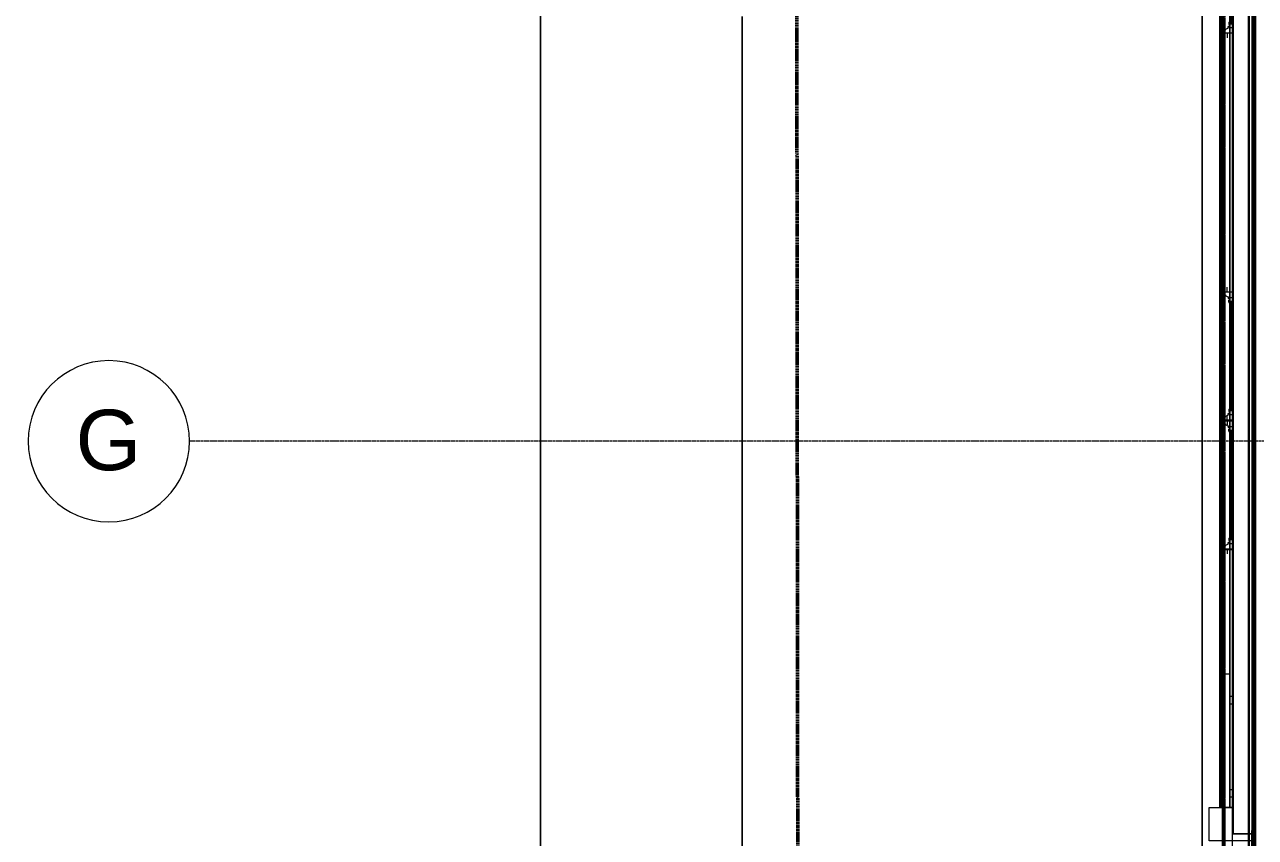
# Model space of a CAD drawing. Header units: inches. Extents: x -4218 to -1830, y 9757 to 12359.
# Drawn here: x -4217.8 to -3851.3, y 10349.3 to 10591.2 of the extents above; entities that cross this region are included whole.
import ezdxf

# ---------------------------------------------------------------- set-up
doc = ezdxf.new("R2010")
doc.units = ezdxf.units.IN
doc.header["$MEASUREMENT"] = 0
for name, pattern in [('Dash 1_16_', [0.125, 0.0625, -0.0625]), ('Double Dash 3_8_', [1, 0.375, -0.125, 0.125, -0.125, 0.125, -0.125]), ('Grid Line 1_2_', [0.875, 0.5, -0.125, 0.125, -0.125])]:
    doc.linetypes.add(name, pattern=pattern)
for name, color, linetype, lineweight in [('0-1', 7, 'Continuous', 5), ('A-GENM', 5, 'Continuous', 9), ('A-GLAZ-1', 151, 'Continuous', 9), ('A-GLAZ-2', 151, 'Continuous', 20), ('A-ROOF', 132, 'Continuous', 13), ('A-ROOF-1', 253, 'Dash 1_16_', 9), ('A-ROOF-2', 254, 'Dash 1_16_', 9), ('A-ROOF-4', 10, 'Dash 1_16_', 9), ('A-ROOF-5', 132, 'Continuous', 9), ('A-WALL-1', 113, 'Continuous', 9), ('C-PROP-LINE', 91, 'Double Dash 3_8_', 50), ('C-PROP-LINE-1', 91, 'Dash 1_16_', 50), ('C-TOPO', 7, 'Continuous', 9), ('S-GRID-1', 1, 'Grid Line 1_2_', 9), ('S-GRID-IDEN', 1, 'Continuous', 9)]:
    doc.layers.add(name, color=color, linetype=linetype, lineweight=lineweight)
doc.styles.add('Arial', font='arial.ttf', dxfattribs={"height": 18})

# ---------------------------------------------------------------- blocks, each defined once
blk = doc.blocks.new('CTR  - Topography_rvt-1-BACKGROUND - ROOF PLAN')
at = {"layer": 'C-TOPO'}
for p, q in [((-4064.23, 10487.62), (-4064.23, 10623.57)), ((-4064.23, 10623.57), (-4064.23, 10487.62)), ((-4004.17, 10593.66), (-4004.17, 10537.99)), ((-4004.17, 10537.99), (-4004.17, 10593.66)), ((-4004.17, 10537.99), (-4004.17, 10487.59)), ((-4004.17, 10487.59), (-4004.17, 10537.99)), ((-4064.23, 10487.57), (-4064.23, 10487.62)), ((-4064.23, 10487.62), (-4064.23, 10487.57)), ((-4064.23, 10487.53), (-4064.23, 10487.57)), ((-4064.23, 10487.57), (-4064.23, 10487.53)), ((-4064.23, 10388.76), (-4064.23, 10487.53)), ((-4064.23, 10487.53), (-4064.23, 10388.76)), ((-4004.17, 10487.59), (-4004.17, 10487.56)), ((-4004.17, 10487.56), (-4004.17, 10487.59)), ((-4004.17, 10487.56), (-4004.17, 10438.52)), ((-4004.17, 10438.52), (-4004.17, 10487.56)), ((-4004.17, 10438.52), (-4004.17, 10400.16)), ((-4004.17, 10400.16), (-4004.17, 10438.52)), ((-4004.17, 10400.16), (-4004.17, 10316.77)), ((-4004.17, 10316.77), (-4004.17, 10400.16)), ((-4064.23, 10334.79), (-4064.23, 10388.76)), ((-4064.23, 10388.76), (-4064.23, 10334.79))]:
    blk.add_line(p, q, dxfattribs=at)
blk = doc.blocks.new('Basic Wall _ EXT - FIBER CEMENT - LARGE - ___-2505168-BACKGROUND - ROOF PLAN')
at = {"layer": 'A-WALL-1'}
for p, q in [((-3861.05, 10588.78), (-3861.05, 10511.6)), ((-3861.05, 10588.78), (-3861.05, 10511.6)), ((-3861.02, 10588.78), (-3861.02, 10511.6)), ((-3861.02, 10588.78), (-3861.02, 10511.6)), ((-3859, 10588.78), (-3859, 10511.6)), ((-3859, 10588.78), (-3859, 10511.6)), ((-3858.97, 10511.6), (-3858.97, 10588.78)), ((-3858.97, 10588.78), (-3858.97, 10511.6)), ((-3861.05, 10473.58), (-3861.05, 10473.2)), ((-3861.05, 10473.58), (-3861.05, 10473.2)), ((-3861.02, 10473.58), (-3861.02, 10473.2)), ((-3861.02, 10473.58), (-3861.02, 10473.2)), ((-3859, 10473.58), (-3859, 10473.2)), ((-3859, 10473.58), (-3859, 10473.2)), ((-3858.97, 10473.2), (-3858.97, 10473.58)), ((-3858.97, 10473.58), (-3858.97, 10473.2)), ((-3861.05, 10435.18), (-3861.05, 10358.19)), ((-3861.05, 10435.18), (-3861.05, 10358.19)), ((-3861.02, 10435.18), (-3861.02, 10358.19)), ((-3861.02, 10435.18), (-3861.02, 10358.19)), ((-3859, 10435.18), (-3859, 10397.96)), ((-3859, 10435.18), (-3859, 10397.96)), ((-3858.97, 10397.96), (-3858.97, 10435.18)), ((-3858.97, 10435.18), (-3858.97, 10397.96)), ((-3859, 10397.96), (-3859, 10358.19)), ((-3859, 10397.96), (-3859, 10358.19)), ((-3858.97, 10389.06), (-3858.97, 10397.96)), ((-3858.97, 10397.96), (-3858.97, 10389.06)), ((-3858.97, 10361.19), (-3858.97, 10389.06)), ((-3858.97, 10389.06), (-3858.97, 10361.19)), ((-3858.97, 10358.19), (-3858.97, 10361.19)), ((-3858.97, 10361.19), (-3858.97, 10358.19))]:
    blk.add_line(p, q, dxfattribs=at)
blk = doc.blocks.new('Basic Wall _ EXT - FIBER CEMENT - LARGE - ___-2162461-BACKGROUND - ROOF PLAN')
at = {"layer": 'A-WALL-1'}
for p, q in [((-3859, 10770.53), (-3859, 10358.19)), ((-3859, 10770.53), (-3859, 10358.19)), ((-3858.97, 10358.19), (-3858.97, 10770.53)), ((-3858.97, 10770.53), (-3858.97, 10358.19)), ((-3861.93, 10358.19), (-3861.93, 10629.02)), ((-3861.63, 10629.01), (-3861.63, 10358.19)), ((-3861.63, 10629.01), (-3861.63, 10358.19)), ((-3861.62, 10629.01), (-3861.62, 10358.19)), ((-3861.6, 10629.01), (-3861.6, 10358.19)), ((-3861.6, 10629.01), (-3861.6, 10358.19)), ((-3861.59, 10629.01), (-3861.59, 10358.19))]:
    blk.add_line(p, q, dxfattribs=at)
blk = doc.blocks.new('Basic Wall _ EXT - FIBER CEMENT - SMALL - ___-2145935-BACKGROUND - ROOF PLAN')
at = {"layer": 'A-WALL-1'}
for p, q in [((-3867.29, 12125.15), (-3867.29, 9973.63)), ((-3867.29, 12125.15), (-3867.29, 9973.63)), ((-3867.21, 9973.7), (-3867.21, 12125.07)), ((-3867.21, 12125.07), (-3867.21, 9973.7)), ((-3861.25, 12119.12), (-3861.25, 9979.66)), ((-3861.19, 12119.05), (-3861.19, 9979.73)), ((-3860.73, 12118.59), (-3860.73, 9980.19)), ((-3860.73, 12118.59), (-3860.73, 9980.19)), ((-3860.73, 12118.59), (-3860.73, 9980.19)), ((-3858.3, 12116.17), (-3858.3, 9982.61)), ((-3858.3, 12116.17), (-3858.3, 9982.61)), ((-3853.48, 12111.34), (-3853.48, 9987.44)), ((-3853.48, 12111.34), (-3853.48, 9987.44)), ((-3853.4, 12111.26), (-3853.4, 9987.51)), ((-3853.4, 12111.26), (-3853.4, 9987.51)), ((-3853.2, 9987.72), (-3853.2, 12111.06)), ((-3853.2, 12111.06), (-3853.2, 9987.72)), ((-3852.33, 9988.59), (-3852.33, 12110.19)), ((-3852.33, 12110.19), (-3852.33, 9988.59)), ((-3851.97, 12109.84), (-3851.97, 9988.94)), ((-3851.93, 12109.79), (-3851.93, 9988.99)), ((-3851.92, 12109.78), (-3851.92, 9989)), ((-3851.85, 12109.72), (-3851.85, 9989.06)), ((-3851.85, 12109.72), (-3851.85, 9989.06)), ((-3851.85, 9989.07), (-3851.85, 12109.71)), ((-3851.85, 12109.71), (-3851.85, 9989.07)), ((-3851.82, 12109.68), (-3851.82, 9989.09)), ((-3851.78, 12109.65), (-3851.78, 9989.13)), ((-3851.71, 9989.21), (-3851.71, 12109.57)), ((-3851.42, 12109.28), (-3851.42, 9989.49)), ((-3851.35, 12109.22), (-3851.35, 9989.56))]:
    blk.add_line(p, q, dxfattribs=at)
blk = doc.blocks.new('Window-Double_Hung-Andersen-400_Series-Tilt_Wash - DOUBLE HUNG - COTTAGE - 3RD FLOOR-V11-BACKGROUND - ROOF PLAN')
at = {"layer": 'A-GLAZ-1'}
for p, q in [((-16.29, 2.5), (-15.7, 2.5)), ((-16.29, 2.12), (-15.7, 2.12)), ((-15.82, 2.5), (-15.82, 2.12)), ((-15.7, 2.62), (15.7, 2.62)), ((-15.7, 2.5), (15.7, 2.5)), ((-15.7, 2.12), (15.7, 2.12)), ((-15.7, 2), (15.7, 2)), ((16.29, 2.5), (15.7, 2.5)), ((16.29, 2.12), (15.7, 2.12)), ((15.82, 2.5), (15.82, 2.12))]:
    blk.add_line(p, q, dxfattribs=at)
at = {"layer": 'A-GLAZ-2'}
for p, q in [((19.01, 4.81), (-19.01, 4.81)), ((-19.01, 4.81), (-19.01, 4.56)), ((-19.01, 4.39), (-19.01, 4.34)), ((-19.01, 4.28), (-19.01, 4.23)), ((-19.01, 4.11), (-19.01, 3)), ((-18.2, 4.81), (-18.2, 4.56)), ((-18.2, 4.39), (-18.2, 4.34)), ((-18.2, 4.28), (-18.2, 4.23)), ((-18.2, 4.11), (-18.2, 4)), ((-18.2, 4), (-17.92, 4)), ((-17.92, 4), (-17.61, 3.2)), ((17.92, 4), (17.61, 3.19)), ((18.2, 4), (17.92, 4)), ((18.2, 4.81), (18.2, 4.56)), ((18.2, 4.39), (18.2, 4.34)), ((18.2, 4.11), (18.2, 4)), ((19.01, 4.56), (19.01, 4.81)), ((19.01, 4.34), (19.01, 4.39)), ((19.01, 3), (19.01, 4.11)), ((-19.01, 3.44), (-20.51, 3.44)), ((-19.01, 2.89), (-19.01, 2.74)), ((-19.01, 2.69), (-19.01, 2.01)), ((-19.01, 2.01), (-19.01, 1.69)), ((-17.61, 3.19), (-17.14, 3.19)), ((-17.42, 2.75), (-16.57, 2.75)), ((-17.42, 2.69), (-17.42, 2.01)), ((-17.42, 2.01), (-17.42, 1.69)), ((-17.14, 3.19), (-17.14, 3)), ((-17.14, 2.89), (-17.14, 2.75)), ((-15.86, 2.97), (-16.57, 2.97)), ((-16.57, 2.74), (-16.57, 2.89)), ((-16.57, 2.62), (-16.57, 2.69)), ((-15.7, 2.62), (-16.57, 2.62)), ((-16.29, 2.62), (-16.29, 2.01)), ((-15.7, 2), (-16.29, 2)), ((-15.82, 2.89), (-15.76, 2.75)), ((-15.78, 1.69), (-15.7, 2)), ((-15.73, 2.69), (-15.7, 2.62)), ((15.73, 2.69), (15.7, 2.62)), ((15.7, 2.62), (16.57, 2.62)), ((15.7, 2), (16.29, 2)), ((15.78, 1.69), (15.7, 2)), ((15.82, 2.88), (15.74, 2.72)), ((15.86, 2.97), (16.57, 2.97)), ((16.29, 2.62), (16.29, 2.01)), ((16.57, 2.72), (16.57, 2.88)), ((17.42, 2.75), (16.57, 2.75)), ((16.57, 2.62), (16.57, 2.69)), ((17.14, 3.19), (17.14, 3)), ((17.61, 3.19), (17.14, 3.19)), ((17.14, 2.88), (17.14, 2.78)), ((17.42, 2.69), (17.42, 2.01)), ((17.42, 2.01), (17.42, 1.69)), ((19.01, 3.44), (20.51, 3.44)), ((19.01, 2.72), (19.01, 2.88)), ((19.01, 2.01), (19.01, 2.69)), ((19.01, 1.69), (19.01, 2.01))]:
    blk.add_line(p, q, dxfattribs=at)
blk = doc.blocks.new('Window-Double_Hung-Andersen-400_Series-Tilt_Wash - DOUBLE HUNG - COTTAGE - 3RD FLOOR-V45-BACKGROUND - ROOF PLAN')
at = {"layer": 'A-GLAZ-1'}
for p, q in [((-16.29, 2.5), (-15.7, 2.5)), ((-16.29, 2.12), (-15.7, 2.12)), ((-15.82, 2.5), (-15.82, 2.12)), ((-15.7, 2.62), (15.7, 2.62)), ((-15.7, 2.5), (15.7, 2.5)), ((-15.7, 2.12), (15.7, 2.12)), ((-15.7, 2), (15.7, 2)), ((16.29, 2.5), (15.7, 2.5)), ((16.29, 2.12), (15.7, 2.12)), ((15.82, 2.5), (15.82, 2.12))]:
    blk.add_line(p, q, dxfattribs=at)
at = {"layer": 'A-GLAZ-2'}
for p, q in [((19.01, 4.81), (-19.01, 4.81)), ((-19.01, 4.81), (-19.01, 4.56)), ((-19.01, 4.39), (-19.01, 4.34)), ((-19.01, 4.11), (-19.01, 3)), ((-18.2, 4.81), (-18.2, 4.56)), ((-18.2, 4.39), (-18.2, 4.34)), ((-18.2, 4.11), (-18.2, 4)), ((-18.2, 4), (-17.92, 4)), ((-17.92, 4), (-17.61, 3.19)), ((17.92, 4), (17.61, 3.19)), ((18.2, 4), (17.92, 4)), ((18.2, 4.81), (18.2, 4.56)), ((18.2, 4.11), (18.2, 4)), ((19.01, 4.56), (19.01, 4.81)), ((19.01, 3), (19.01, 4.11)), ((-19.01, 3.44), (-20.51, 3.44)), ((-19.01, 2.88), (-19.01, 2.72)), ((-19.01, 2.69), (-19.01, 2.01)), ((-19.01, 2.01), (-19.01, 1.69)), ((-17.61, 3.19), (-17.14, 3.19)), ((-17.42, 2.75), (-16.57, 2.75)), ((-17.42, 2.69), (-17.42, 2.01)), ((-17.42, 2.01), (-17.42, 1.69)), ((-17.14, 3.19), (-17.14, 3)), ((-17.14, 2.88), (-17.14, 2.79)), ((-15.86, 2.97), (-16.57, 2.97)), ((-16.57, 2.72), (-16.57, 2.88)), ((-16.57, 2.62), (-16.57, 2.69)), ((-15.7, 2.62), (-16.57, 2.62)), ((-16.29, 2.62), (-16.29, 2.01)), ((-15.7, 2), (-16.29, 2)), ((-15.82, 2.88), (-15.74, 2.72)), ((-15.78, 1.69), (-15.7, 2)), ((-15.73, 2.69), (-15.7, 2.62)), ((15.73, 2.69), (15.7, 2.62)), ((15.7, 2.62), (16.57, 2.62)), ((15.7, 2), (16.29, 2)), ((15.78, 1.69), (15.7, 2)), ((15.79, 2.83), (15.74, 2.72)), ((15.82, 2.88), (15.8, 2.84)), ((15.86, 2.97), (16.57, 2.97)), ((16.29, 2.62), (16.29, 2.01)), ((16.57, 2.84), (16.57, 2.88)), ((16.57, 2.72), (16.57, 2.83)), ((17.42, 2.75), (16.57, 2.75)), ((16.57, 2.62), (16.57, 2.69)), ((17.14, 3.19), (17.14, 3)), ((17.61, 3.19), (17.14, 3.19)), ((17.14, 2.88), (17.14, 2.84)), ((17.14, 2.83), (17.14, 2.75)), ((17.42, 2.69), (17.42, 2.01)), ((17.42, 2.01), (17.42, 1.69)), ((19.01, 3.44), (20.51, 3.44)), ((19.01, 2.84), (19.01, 2.88)), ((19.01, 2.72), (19.01, 2.83)), ((19.01, 2.01), (19.01, 2.69)), ((19.01, 1.69), (19.01, 2.01))]:
    blk.add_line(p, q, dxfattribs=at)
blk = doc.blocks.new('Window-Double_Hung-Andersen-400_Series-Tilt_Wash - DOUBLE HUNG - COTTAGE - 3RD FLOOR-V96-BACKGROUND - ROOF PLAN')
at = {"layer": 'A-GLAZ-1'}
for p, q in [((-16.29, 2.5), (-15.7, 2.5)), ((-16.29, 2.12), (-15.7, 2.12)), ((-15.82, 2.5), (-15.82, 2.12)), ((-15.7, 2.62), (15.7, 2.62)), ((-15.7, 2.5), (15.7, 2.5)), ((-15.7, 2.12), (15.7, 2.12)), ((-15.7, 2), (15.7, 2)), ((16.29, 2.5), (15.7, 2.5)), ((16.29, 2.12), (15.7, 2.12)), ((15.82, 2.5), (15.82, 2.12))]:
    blk.add_line(p, q, dxfattribs=at)
at = {"layer": 'A-GLAZ-2'}
for p, q in [((19.01, 4.81), (-19.01, 4.81)), ((-19.01, 4.81), (-19.01, 4.56)), ((-19.01, 4.11), (-19.01, 3)), ((-18.2, 4.81), (-18.2, 4.56)), ((-18.2, 4.11), (-18.2, 4)), ((-18.2, 4), (-17.92, 4)), ((-17.92, 4), (-17.61, 3.19)), ((17.92, 4), (17.61, 3.19)), ((18.2, 4), (17.92, 4)), ((18.2, 4.81), (18.2, 4.56)), ((18.2, 4.11), (18.2, 4)), ((19.01, 4.56), (19.01, 4.81)), ((19.01, 3), (19.01, 4.11)), ((-19.01, 3.44), (-20.51, 3.44)), ((-19.01, 2.84), (-19.01, 2.72)), ((-19.01, 2.69), (-19.01, 2.01)), ((-19.01, 2.01), (-19.01, 1.69)), ((-17.61, 3.19), (-17.14, 3.19)), ((-17.42, 2.75), (-16.57, 2.75)), ((-17.42, 2.69), (-17.42, 2.01)), ((-17.42, 2.01), (-17.42, 1.69)), ((-17.14, 3.19), (-17.14, 3)), ((-17.14, 2.84), (-17.14, 2.75)), ((-15.86, 2.97), (-16.57, 2.97)), ((-16.57, 2.72), (-16.57, 2.84)), ((-16.57, 2.62), (-16.57, 2.69)), ((-15.7, 2.62), (-16.57, 2.62)), ((-16.29, 2.62), (-16.29, 2.01)), ((-15.7, 2), (-16.29, 2)), ((-15.8, 2.84), (-15.74, 2.72)), ((-15.78, 1.69), (-15.7, 2)), ((-15.73, 2.69), (-15.7, 2.62)), ((15.73, 2.69), (15.7, 2.62)), ((15.7, 2.62), (16.57, 2.62)), ((15.7, 2), (16.29, 2)), ((15.78, 1.69), (15.7, 2)), ((15.8, 2.84), (15.74, 2.72)), ((15.86, 2.97), (16.57, 2.97)), ((16.29, 2.62), (16.29, 2.01)), ((16.57, 2.72), (16.57, 2.84)), ((17.42, 2.75), (16.57, 2.75)), ((16.57, 2.62), (16.57, 2.69)), ((17.14, 3.19), (17.14, 3)), ((17.61, 3.19), (17.14, 3.19)), ((17.14, 2.84), (17.14, 2.75)), ((17.42, 2.69), (17.42, 2.01)), ((17.42, 2.01), (17.42, 1.69)), ((19.01, 3.44), (20.51, 3.44)), ((19.01, 2.72), (19.01, 2.84)), ((19.01, 2.01), (19.01, 2.69)), ((19.01, 1.69), (19.01, 2.01))]:
    blk.add_line(p, q, dxfattribs=at)
blk = doc.blocks.new('Family1 - SCUPPER-V150-BACKGROUND - ROOF PLAN')
at = {"layer": 'A-GENM'}
for p, q in [((-5, 8.81), (5, 8.81)), ((-5, 4.97), (-5, 8.81)), ((5, 8.81), (5, 4.97)), ((-5, 4.56), (-5, 4.97)), ((-5, 4.34), (-5, 4.39)), ((-5, 4.23), (-5, 4.33)), ((-5, 4.17), (-5, 4.22)), ((-5, 3), (-5, 4.11)), ((5, 4.97), (5, 4.56)), ((5, 4.39), (5, 4.34)), ((5, 4.33), (5, 4.23)), ((5, 4.22), (5, 4.17)), ((5, 4.11), (5, 3)), ((-5, 2.9), (-5, 2.94)), ((-5, 2.01), (-5, 2.89)), ((-5, -2.81), (-5, 2.01)), ((5, 2.94), (5, 2.9)), ((5, 2.89), (5, 2.01)), ((5, 2.01), (5, 1.69)), ((-5, -2.89), (-5, -2.81)), ((-5, -3.09), (-5, -2.89)), ((-5, -3.81), (-5, -3.09))]:
    blk.add_line(p, q, dxfattribs=at)
blk = doc.blocks.new('Family - ___-1878357-BACKGROUND - ROOF PLAN')
at = {"layer": 'C-PROP-LINE'}
blk.add_line((-3989.42, 12089.69), (-3987.26, 10009.09), dxfattribs=at)
blk = doc.blocks.new('Family - ___-2835860-BACKGROUND - ROOF PLAN')
at = {"layer": 'C-PROP-LINE-1'}
blk.add_line((-3860.72, 9980.19), (-3860.72, 11434.39), dxfattribs=at)
blk = doc.blocks.new('Family - ___-2835932-BACKGROUND - ROOF PLAN')
at = {"layer": 'C-PROP-LINE-1'}
blk.add_line((-3860.72, 9980.19), (-3860.72, 12118.59), dxfattribs=at)
blk = doc.blocks.new('Grid - Grid Head - Circle-50561-BACKGROUND - ROOF PLAN')
at = {"layer": 'S-GRID-IDEN'}
for start, end in [(360, 180), (180, 360)]:
    blk.add_arc((0, 0), 0.25, start, end, dxfattribs=at)

msp = doc.modelspace()

# ---------------------------------------------------------------- linework, layer by layer
at = {"layer": 'A-ROOF'}
msp.add_line((-3851.51, 10588.59), (-3851.59, 10588.59), dxfattribs=at)
at = {"layer": 'A-ROOF-1'}
for p, q in [((-3857.97, 10350.34), (-3857.97, 11748.44)), ((-3853.4, 10350.34), (-3857.97, 10350.34))]:
    msp.add_line(p, q, dxfattribs=at)
at = {"layer": 'A-ROOF-2'}
for p, q in [((-3851.97, 10351.34), (-3852.47, 10351.34)), ((-3851.51, 10351.34), (-3851.59, 10351.34))]:
    msp.add_line(p, q, dxfattribs=at)
at = {"layer": 'A-ROOF-4'}
for p, q in [((-3852.47, 10350.34), (-3853.36, 10350.34)), ((-3852.47, 10351.34), (-3852.47, 9988.45))]:
    msp.add_line(p, q, dxfattribs=at)
at = {"layer": 'A-ROOF-5'}
msp.add_open_spline([(-3851.58, 10379.3), (-3851.56, 10379.31), (-3851.53, 10379.32), (-3851.51, 10379.33)], degree=3, dxfattribs=at)
at = {"layer": 'A-WALL-1'}
for p, q in [((-3851.85, 12109.72), (-3851.85, 9989.06)), ((-3857.97, 11778.99), (-3857.97, 10350.34)), ((-3860.72, 11663.98), (-3860.72, 9980.19)), ((-3860.47, 10511.6), (-3860.47, 10588.78)), ((-3860.39, 10588.78), (-3859.29, 10588.78)), ((-3859.13, 10588.78), (-3859, 10588.78)), ((-3858.97, 10588.78), (-3857.97, 10588.78)), ((-3859.29, 10511.6), (-3860.39, 10511.6)), ((-3859.13, 10511.6), (-3859.17, 10511.6)), ((-3859, 10511.6), (-3859.12, 10511.6)), ((-3857.97, 10511.6), (-3858.97, 10511.6)), ((-3860.68, 10473.58), (-3860.63, 10473.58)), ((-3860.68, 10473.39), (-3860.63, 10473.39)), ((-3860.63, 10473.2), (-3860.68, 10473.2)), ((-3860.47, 10473.2), (-3860.47, 10473.58)), ((-3860.39, 10473.58), (-3859.29, 10473.58)), ((-3860.39, 10473.39), (-3859.29, 10473.39)), ((-3859.29, 10473.2), (-3860.39, 10473.2)), ((-3859.72, 10473.58), (-3859.72, 10473.39)), ((-3859.17, 10473.58), (-3859, 10473.58)), ((-3859.17, 10473.39), (-3859, 10473.39)), ((-3859, 10473.2), (-3859.17, 10473.2)), ((-3858.97, 10473.58), (-3857.97, 10473.58)), ((-3858.97, 10473.39), (-3857.97, 10473.39)), ((-3857.97, 10473.2), (-3858.97, 10473.2)), ((-3860.68, 10435.18), (-3860.63, 10435.18)), ((-3860.68, 10434.99), (-3860.63, 10434.99)), ((-3860.57, 10435.18), (-3860.52, 10435.18)), ((-3860.57, 10434.99), (-3860.52, 10434.99)), ((-3860.47, 10358.19), (-3860.47, 10435.18)), ((-3860.39, 10435.18), (-3859.29, 10435.18)), ((-3860.39, 10434.99), (-3859.29, 10434.99)), ((-3859.72, 10435.18), (-3859.72, 10434.99)), ((-3859.17, 10435.18), (-3859.03, 10435.18)), ((-3859.17, 10434.99), (-3859.03, 10434.99)), ((-3858.97, 10435.18), (-3857.97, 10435.18)), ((-3858.97, 10434.99), (-3857.97, 10434.99)), ((-3860.63, 10396.21), (-3860.68, 10396.21)), ((-3860.52, 10396.21), (-3860.57, 10396.21)), ((-3860.39, 10397.96), (-3859.29, 10397.96)), ((-3859.23, 10397.96), (-3859.18, 10397.96)), ((-3859.17, 10397.96), (-3859, 10397.96)), ((-3858.98, 10397.96), (-3858.97, 10397.96)), ((-3858.97, 10358.19), (-3858.97, 10397.96)), ((-3858.97, 10391.26), (-3857.97, 10391.26)), ((-3858.97, 10389.06), (-3857.97, 10389.06)), ((-3857.97, 10363.39), (-3858.97, 10363.39)), ((-3858.33, 10361.19), (-3858.97, 10361.19)), ((-3857.97, 10361.19), (-3858.3, 10361.19)), ((-3860.63, 10358.19), (-3860.68, 10358.19)), ((-3860.52, 10358.19), (-3860.62, 10358.19)), ((-3860.46, 10358.19), (-3860.51, 10358.19)), ((-3859.29, 10358.19), (-3860.39, 10358.19)), ((-3859.18, 10358.19), (-3859.23, 10358.19)), ((-3857.97, 10358.19), (-3859.17, 10358.19)), ((-3857.97, 10350.34), (-3853.4, 10350.34)), ((-3853.36, 10350.34), (-3852.47, 10350.34)), ((-3852.47, 10351.34), (-3852.47, 10117.7)), ((-3852.47, 10351.34), (-3851.97, 10351.34))]:
    msp.add_line(p, q, dxfattribs=at)
at = {"layer": 'S-GRID-1'}
msp.add_line((-1830.2, 10467.19), (-4168.71, 10467.19), dxfattribs=at)

# ---------------------------------------------------------------- block references
at = {"layer": '0-1'}
msp.add_blockref('CTR  - Topography_rvt-1-BACKGROUND - ROOF PLAN', (0, 0), dxfattribs=at)
at = {"layer": 'A-GENM', "rotation": 89.99999999999991}
msp.add_blockref('Family1 - SCUPPER-V150-BACKGROUND - ROOF PLAN', (-3856.29, 10353.19), dxfattribs=at)
at = {"layer": 'A-GLAZ-1', "rotation": 89.99999999999991}
for name, p in [('Window-Double_Hung-Andersen-400_Series-Tilt_Wash - DOUBLE HUNG - COTTAGE - 3RD FLOOR-V96-BACKGROUND - ROOF PLAN', (-3856.29, 10607.79)), ('Window-Double_Hung-Andersen-400_Series-Tilt_Wash - DOUBLE HUNG - COTTAGE - 3RD FLOOR-V45-BACKGROUND - ROOF PLAN', (-3856.29, 10492.59)), ('Window-Double_Hung-Andersen-400_Series-Tilt_Wash - DOUBLE HUNG - COTTAGE - 3RD FLOOR-V11-BACKGROUND - ROOF PLAN', (-3856.29, 10454.19))]:
    msp.add_blockref(name, p, dxfattribs=at)
at = {"layer": 'A-WALL-1'}
for name in ['Basic Wall _ EXT - FIBER CEMENT - SMALL - ___-2145935-BACKGROUND - ROOF PLAN', 'Basic Wall _ EXT - FIBER CEMENT - LARGE - ___-2162461-BACKGROUND - ROOF PLAN', 'Basic Wall _ EXT - FIBER CEMENT - LARGE - ___-2505168-BACKGROUND - ROOF PLAN']:
    msp.add_blockref(name, (0, 0), dxfattribs=at)
at = {"layer": 'C-PROP-LINE'}
msp.add_blockref('Family - ___-1878357-BACKGROUND - ROOF PLAN', (0, 0), dxfattribs=at)
at = {"layer": 'C-PROP-LINE-1'}
for name in ['Family - ___-2835860-BACKGROUND - ROOF PLAN', 'Family - ___-2835932-BACKGROUND - ROOF PLAN']:
    msp.add_blockref(name, (0, 0), dxfattribs=at)
at = {"layer": 'S-GRID-IDEN', "xscale": 95.99999999999994, "yscale": 95.99999999999994, "zscale": 95.99999999999994, "rotation": 89.99999999999987}
msp.add_blockref('Grid - Grid Head - Circle-50561-BACKGROUND - ROOF PLAN', (-4192.71, 10467.19), dxfattribs=at)

# ---------------------------------------------------------------- texts
at = {"layer": 'S-GRID-IDEN', "insert": (-4202.61, 10476.57), "char_height": 18, "width": 23.937, "attachment_point": 1, "style": 'Arial'}
msp.add_mtext('G', dxfattribs=at)

doc.saveas('drawing.dxf')
